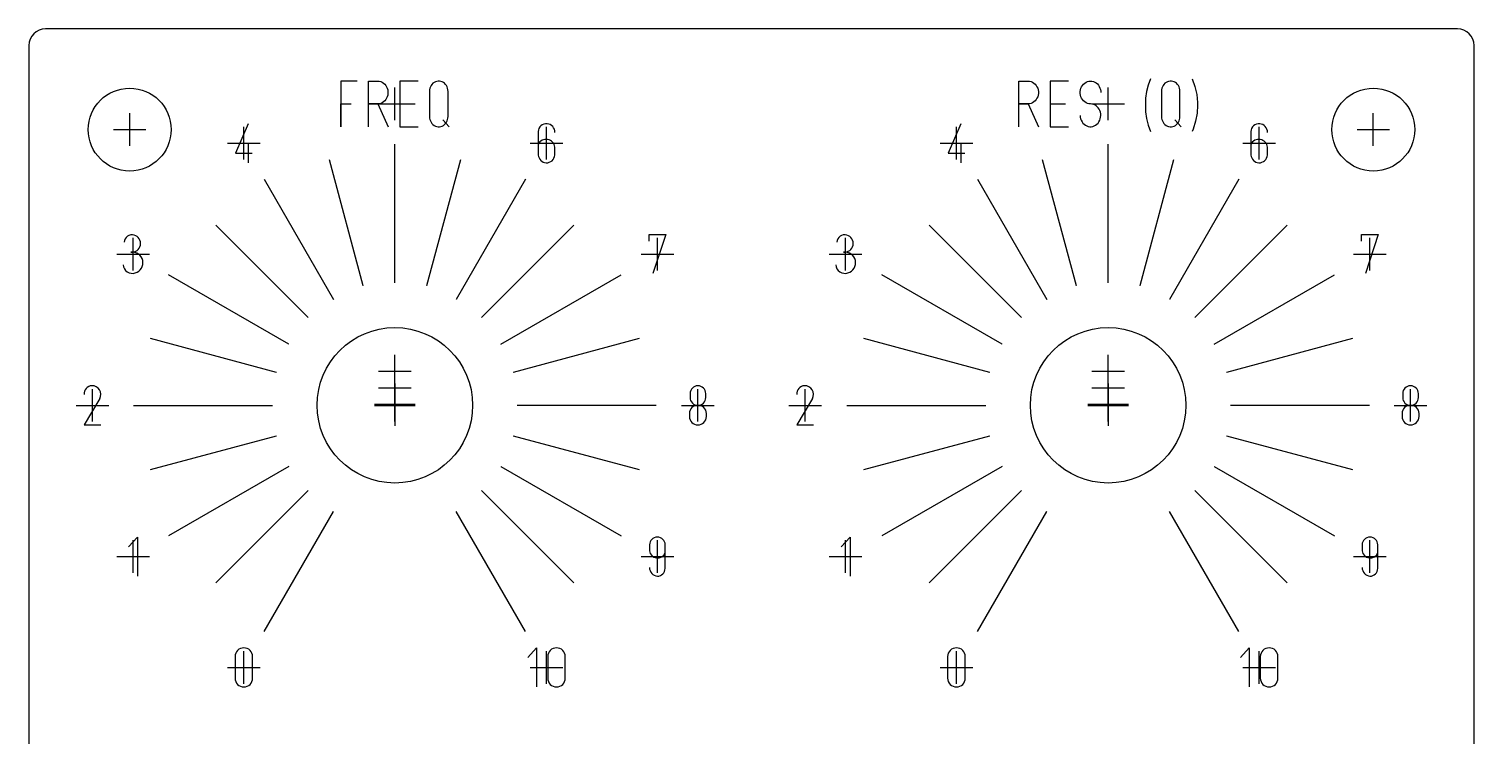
# Model space of a CAD drawing. Header units: inches. Extents: x -0.04 to 3.48, y -0.04 to 8.73.
# Drawn here: x 0 to 3.485, y 7.031 to 8.735 of the extents above; entities that cross this region are included whole.
import ezdxf

# ---------------------------------------------------------------- set-up
doc = ezdxf.new("R2010")
doc.units = ezdxf.units.IN
doc.header["$MEASUREMENT"] = 0
doc.layers.add('Gravur', color=7, linetype='CONTINUOUS')
doc.layers.add('Kontur', color=7, linetype='CONTINUOUS')

msp = doc.modelspace()

# ---------------------------------------------------------------- linework, layer by layer
at = {"layer": 'Gravur', "color": 255, "linetype": 'CONTINUOUS'}
for p, q in [((0.79161, 8.60909), (0.75193, 8.60909)), ((0.75193, 8.60909), (0.75193, 8.49886)), ((0.8189, 8.49886), (0.8189, 8.60909)), ((0.8189, 8.60909), (0.84122, 8.60909)), ((0.84122, 8.60909), (0.84488, 8.60878)), ((0.84488, 8.60878), (0.8485, 8.60787)), ((0.93874, 8.60909), (0.89409, 8.60909)), ((0.89409, 8.60909), (0.89409, 8.49886)), ((0.98339, 8.60846), (0.9802, 8.60736)), ((0.98669, 8.60902), (0.98339, 8.60846)), ((0.99004, 8.60902), (0.98669, 8.60902)), ((0.99331, 8.60846), (0.99004, 8.60902)), ((0.9965, 8.60736), (0.99331, 8.60846)), ((2.38717, 8.49886), (2.38717, 8.60909)), ((2.38717, 8.60909), (2.40949, 8.60909)), ((2.40949, 8.60909), (2.41315, 8.60878)), ((2.41315, 8.60878), (2.41677, 8.60787)), ((2.50705, 8.60909), (2.4624, 8.60909)), ((2.4624, 8.60909), (2.4624, 8.49886)), ((2.55268, 8.60787), (2.55626, 8.60878)), ((2.55626, 8.60878), (2.55996, 8.60909)), ((2.55996, 8.60909), (2.55996, 8.60909)), ((2.55996, 8.60909), (2.56358, 8.60882)), ((2.56358, 8.60882), (2.56713, 8.60795)), ((2.56713, 8.60795), (2.57047, 8.60654)), ((2.70465, 8.61461), (2.69921, 8.59941)), ((2.74846, 8.60846), (2.74528, 8.60736)), ((2.75177, 8.60902), (2.74846, 8.60846)), ((2.75508, 8.60902), (2.75177, 8.60902)), ((2.75839, 8.60846), (2.75508, 8.60902)), ((2.76157, 8.60736), (2.75839, 8.60846)), ((2.80551, 8.61461), (2.81189, 8.59618)), ((0.8485, 8.60787), (0.85197, 8.60638)), ((0.85197, 8.60638), (0.85516, 8.60429)), ((0.85516, 8.60429), (0.85807, 8.60173)), ((0.85807, 8.60173), (0.86059, 8.5987)), ((0.86059, 8.5987), (0.86268, 8.59531)), ((0.86268, 8.59531), (0.86429, 8.59161)), ((0.86429, 8.59161), (0.86535, 8.58768)), ((0.86535, 8.57539), (0.86429, 8.57146)), ((0.86535, 8.58768), (0.86594, 8.58358)), ((0.86594, 8.57949), (0.86535, 8.57539)), ((0.86594, 8.58358), (0.86594, 8.57949)), ((0.9663, 8.58799), (0.96602, 8.58429)), ((0.96602, 8.58429), (0.96602, 8.58429)), ((0.96602, 8.58429), (0.96602, 8.52366)), ((0.96705, 8.59161), (0.9663, 8.58799)), ((0.96823, 8.59504), (0.96705, 8.59161)), ((0.96988, 8.59827), (0.96823, 8.59504)), ((0.97201, 8.60118), (0.96988, 8.59827)), ((0.97445, 8.6037), (0.97201, 8.60118)), ((0.9772, 8.60579), (0.97445, 8.6037)), ((0.9802, 8.60736), (0.9772, 8.60579)), ((0.99953, 8.60579), (0.9965, 8.60736)), ((1.00228, 8.6037), (0.99953, 8.60579)), ((1.00472, 8.60118), (1.00228, 8.6037)), ((1.00681, 8.59827), (1.00472, 8.60118)), ((1.0085, 8.59504), (1.00681, 8.59827)), ((1.00969, 8.59161), (1.0085, 8.59504)), ((1.01043, 8.58799), (1.00969, 8.59161)), ((1.01067, 8.58429), (1.01043, 8.58799)), ((1.01067, 8.52366), (1.01067, 8.58429)), ((2.41677, 8.60787), (2.42024, 8.60638)), ((2.42024, 8.60638), (2.42343, 8.60429)), ((2.42343, 8.60429), (2.42634, 8.60173)), ((2.42634, 8.60173), (2.42886, 8.5987)), ((2.42886, 8.5987), (2.43094, 8.59531)), ((2.43094, 8.59531), (2.4326, 8.59161)), ((2.4326, 8.59161), (2.43366, 8.58768)), ((2.43366, 8.57539), (2.4326, 8.57146)), ((2.43366, 8.58768), (2.43421, 8.58358)), ((2.43421, 8.57949), (2.43366, 8.57539)), ((2.43421, 8.58358), (2.43421, 8.57949)), ((2.53524, 8.58358), (2.53579, 8.58768)), ((2.53524, 8.57949), (2.53524, 8.58358)), ((2.53579, 8.57539), (2.53524, 8.57949)), ((2.53579, 8.58768), (2.53685, 8.59161)), ((2.53685, 8.57146), (2.53579, 8.57539)), ((2.53685, 8.59161), (2.5385, 8.59531)), ((2.5385, 8.59531), (2.54059, 8.5987)), ((2.54059, 8.5987), (2.54311, 8.60173)), ((2.54311, 8.60173), (2.54598, 8.60429)), ((2.54598, 8.60429), (2.54917, 8.60638)), ((2.54917, 8.60638), (2.55268, 8.60787)), ((2.57047, 8.60654), (2.57366, 8.60457)), ((2.57366, 8.60457), (2.57654, 8.60213)), ((2.57654, 8.60213), (2.57906, 8.59925)), ((2.57906, 8.59925), (2.58114, 8.59598)), ((2.58114, 8.59598), (2.58283, 8.5924)), ((2.58283, 8.5924), (2.58398, 8.58858)), ((2.58398, 8.58858), (2.58461, 8.58465)), ((2.58461, 8.58465), (2.58476, 8.58154)), ((2.69528, 8.58366), (2.69299, 8.56756)), ((2.69921, 8.59941), (2.69528, 8.58366)), ((2.73134, 8.58799), (2.7311, 8.58429)), ((2.7311, 8.58429), (2.7311, 8.58429)), ((2.7311, 8.58429), (2.7311, 8.52366)), ((2.73209, 8.59161), (2.73134, 8.58799)), ((2.73331, 8.59504), (2.73209, 8.59161)), ((2.73496, 8.59827), (2.73331, 8.59504)), ((2.73705, 8.60118), (2.73496, 8.59827)), ((2.73949, 8.6037), (2.73705, 8.60118)), ((2.74228, 8.60579), (2.73949, 8.6037)), ((2.74528, 8.60736), (2.74228, 8.60579)), ((2.76461, 8.60579), (2.76157, 8.60736)), ((2.76736, 8.6037), (2.76461, 8.60579)), ((2.7698, 8.60118), (2.76736, 8.6037)), ((2.77189, 8.59827), (2.7698, 8.60118)), ((2.77354, 8.59504), (2.77189, 8.59827)), ((2.77476, 8.59161), (2.77354, 8.59504)), ((2.77551, 8.58799), (2.77476, 8.59161)), ((2.77575, 8.58429), (2.77551, 8.58799)), ((2.77575, 8.52366), (2.77575, 8.58429)), ((2.81189, 8.59618), (2.81602, 8.57693)), ((2.81602, 8.57693), (2.81783, 8.55728)), ((0.75193, 8.49886), (0.75193, 8.55398)), ((0.75193, 8.55398), (0.77673, 8.55398)), ((0.84122, 8.55398), (0.8189, 8.55398)), ((0.8189, 8.55398), (0.84122, 8.55398)), ((0.84488, 8.55429), (0.84122, 8.55398)), ((0.84122, 8.55398), (0.84122, 8.55398)), ((0.84122, 8.55398), (0.86602, 8.49886)), ((0.8485, 8.5552), (0.84488, 8.55429)), ((0.85197, 8.55669), (0.8485, 8.5552)), ((0.85516, 8.55878), (0.85197, 8.55669)), ((0.85807, 8.56134), (0.85516, 8.55878)), ((0.86059, 8.56437), (0.85807, 8.56134)), ((0.86268, 8.56776), (0.86059, 8.56437)), ((0.86429, 8.57146), (0.86268, 8.56776)), ((0.89409, 8.55398), (0.9313, 8.55398)), ((2.40949, 8.55398), (2.38717, 8.55398)), ((2.38717, 8.55398), (2.40949, 8.55398)), ((2.41315, 8.55429), (2.40949, 8.55398)), ((2.40949, 8.55398), (2.40949, 8.55398)), ((2.40949, 8.55398), (2.43429, 8.49886)), ((2.41677, 8.5552), (2.41315, 8.55429)), ((2.42024, 8.55669), (2.41677, 8.5552)), ((2.42343, 8.55878), (2.42024, 8.55669)), ((2.42634, 8.56134), (2.42343, 8.55878)), ((2.42886, 8.56437), (2.42634, 8.56134)), ((2.43094, 8.56776), (2.42886, 8.56437)), ((2.4326, 8.57146), (2.43094, 8.56776)), ((2.4624, 8.55398), (2.49961, 8.55398)), ((2.5385, 8.56776), (2.53685, 8.57146)), ((2.54059, 8.56437), (2.5385, 8.56776)), ((2.54311, 8.56134), (2.54059, 8.56437)), ((2.54598, 8.55878), (2.54311, 8.56134)), ((2.54917, 8.55669), (2.54598, 8.55878)), ((2.55268, 8.5552), (2.54917, 8.55669)), ((2.55626, 8.55429), (2.55268, 8.5552)), ((2.55996, 8.55398), (2.55626, 8.55429)), ((2.5635, 8.5537), (2.55996, 8.55398)), ((2.55996, 8.55398), (2.55996, 8.55398)), ((2.56697, 8.55291), (2.5635, 8.5537)), ((2.57028, 8.55154), (2.56697, 8.55291)), ((2.57339, 8.54965), (2.57028, 8.55154)), ((2.57626, 8.54728), (2.57339, 8.54965)), ((2.57874, 8.54453), (2.57626, 8.54728)), ((2.58087, 8.54134), (2.57874, 8.54453)), ((2.58256, 8.53787), (2.58087, 8.54134)), ((2.69299, 8.56756), (2.69224, 8.55122)), ((2.69224, 8.55122), (2.69224, 8.55122)), ((2.69224, 8.55122), (2.69295, 8.53488)), ((2.81791, 8.55122), (2.81681, 8.5315)), ((2.81783, 8.55728), (2.81791, 8.55122)), ((0.5289, 8.5063), (0.49819, 8.43543)), ((0.96602, 8.52366), (0.9663, 8.51996)), ((0.9663, 8.51996), (0.96705, 8.51634)), ((0.96705, 8.51634), (0.96823, 8.51291)), ((0.96823, 8.51291), (0.96988, 8.50969)), ((0.96988, 8.50969), (0.97201, 8.50677)), ((0.97201, 8.50677), (0.97445, 8.50425)), ((0.97445, 8.50425), (0.9772, 8.50217)), ((0.99827, 8.51539), (1.01315, 8.49886)), ((0.99953, 8.50217), (1.00228, 8.50425)), ((1.00228, 8.50425), (1.00472, 8.50677)), ((1.00472, 8.50677), (1.00681, 8.50969)), ((1.00681, 8.50969), (1.0085, 8.51291)), ((1.0085, 8.51291), (1.00969, 8.51634)), ((1.00969, 8.51634), (1.01043, 8.51996)), ((1.01043, 8.51996), (1.01067, 8.52366)), ((1.01067, 8.52366), (1.01067, 8.52366)), ((2.24736, 8.5063), (2.21665, 8.43543)), ((2.53516, 8.52642), (2.53543, 8.52232)), ((2.53543, 8.52232), (2.53626, 8.51831)), ((2.53626, 8.51831), (2.5376, 8.51445)), ((2.5376, 8.51445), (2.53949, 8.51091)), ((2.53949, 8.51091), (2.54177, 8.50768)), ((2.54177, 8.50768), (2.54453, 8.50488)), ((2.54453, 8.50488), (2.54756, 8.50256)), ((2.57236, 8.50256), (2.57539, 8.50488)), ((2.57539, 8.50488), (2.57815, 8.50768)), ((2.57815, 8.50768), (2.58043, 8.51091)), ((2.58043, 8.51091), (2.58232, 8.51445)), ((2.58232, 8.51445), (2.58366, 8.51831)), ((2.58382, 8.53421), (2.58256, 8.53787)), ((2.58366, 8.51831), (2.58449, 8.52232)), ((2.58453, 8.53035), (2.58382, 8.53421)), ((2.58449, 8.52232), (2.58476, 8.52642)), ((2.58476, 8.52642), (2.58453, 8.53035)), ((2.58476, 8.52642), (2.58476, 8.52642)), ((2.69295, 8.53488), (2.69528, 8.51878)), ((2.69528, 8.51878), (2.69921, 8.50303)), ((2.7311, 8.52366), (2.73134, 8.51996)), ((2.73134, 8.51996), (2.73209, 8.51634)), ((2.73209, 8.51634), (2.73331, 8.51291)), ((2.73331, 8.51291), (2.73496, 8.50969)), ((2.73496, 8.50969), (2.73705, 8.50677)), ((2.73705, 8.50677), (2.73949, 8.50425)), ((2.73949, 8.50425), (2.74228, 8.50217)), ((2.76335, 8.51539), (2.77823, 8.49886)), ((2.76461, 8.50217), (2.76736, 8.50425)), ((2.76736, 8.50425), (2.7698, 8.50677)), ((2.7698, 8.50677), (2.77189, 8.50969)), ((2.77189, 8.50969), (2.77354, 8.51291)), ((2.77354, 8.51291), (2.77476, 8.51634)), ((2.77476, 8.51634), (2.77551, 8.51996)), ((2.77551, 8.51996), (2.77575, 8.52366)), ((2.77575, 8.52366), (2.77575, 8.52366)), ((2.81343, 8.51209), (2.80772, 8.49339)), ((2.81681, 8.5315), (2.81343, 8.51209)), ((0.89409, 8.49886), (0.93874, 8.49886)), ((0.9772, 8.50217), (0.9802, 8.50059)), ((0.9802, 8.50059), (0.98339, 8.49949)), ((0.98339, 8.49949), (0.98669, 8.49894)), ((0.98669, 8.49894), (0.99004, 8.49894)), ((0.99004, 8.49894), (0.99331, 8.49949)), ((0.99331, 8.49949), (0.9965, 8.50059)), ((0.9965, 8.50059), (0.99953, 8.50217)), ((1.22823, 8.4874), (1.22823, 8.43071)), ((2.4624, 8.49886), (2.50705, 8.49886)), ((2.54756, 8.50256), (2.55091, 8.50075)), ((2.55091, 8.50075), (2.55445, 8.49957)), ((2.55445, 8.49957), (2.55811, 8.49894)), ((2.55811, 8.49894), (2.56181, 8.49894)), ((2.56181, 8.49894), (2.56547, 8.49957)), ((2.56547, 8.49957), (2.56902, 8.50075)), ((2.56902, 8.50075), (2.57236, 8.50256)), ((2.69921, 8.50303), (2.70465, 8.48783)), ((2.70465, 8.48783), (2.70465, 8.48783)), ((2.74228, 8.50217), (2.74528, 8.50059)), ((2.74528, 8.50059), (2.74846, 8.49949)), ((2.74846, 8.49949), (2.75177, 8.49894)), ((2.75177, 8.49894), (2.75508, 8.49894)), ((2.75508, 8.49894), (2.75839, 8.49949)), ((2.75839, 8.49949), (2.76157, 8.50059)), ((2.76157, 8.50059), (2.76461, 8.50217)), ((2.80772, 8.49339), (2.80551, 8.48783)), ((2.94669, 8.4874), (2.94669, 8.43071)), ((0.49819, 8.43543), (0.53835, 8.43543)), ((0.5289, 8.45906), (0.5289, 8.41181)), ((0.88252, 8.12205), (0.88252, 8.45669)), ((1.26839, 8.43071), (1.26839, 8.44961)), ((2.21665, 8.43543), (2.25681, 8.43543)), ((2.24736, 8.45906), (2.24736, 8.41181)), ((2.60252, 8.12205), (2.60252, 8.45669)), ((2.98685, 8.43071), (2.98685, 8.44961)), ((0.80614, 8.1152), (0.72461, 8.41945)), ((1.04047, 8.41945), (0.95894, 8.1152)), ((2.52614, 8.1152), (2.44461, 8.41945)), ((2.76047, 8.41945), (2.67894, 8.1152)), ((0.56756, 8.37228), (0.73488, 8.08248)), ((1.19744, 8.37228), (1.03016, 8.08248)), ((2.28756, 8.37228), (2.45488, 8.08248)), ((2.91744, 8.37228), (2.75016, 8.08248)), ((0.45102, 8.2615), (0.67374, 8.03878)), ((1.09134, 8.03878), (1.31406, 8.2615)), ((2.17102, 8.2615), (2.39374, 8.03878)), ((2.81134, 8.03878), (3.03406, 8.2615)), ((1.49539, 8.22256), (1.49539, 8.23909)), ((1.49539, 8.23909), (1.53555, 8.23909)), ((1.53555, 8.23909), (1.50484, 8.14461)), ((3.21386, 8.22256), (3.21386, 8.23909)), ((3.21386, 8.23909), (3.25402, 8.23909)), ((3.25402, 8.23909), (3.22331, 8.14461)), ((0.62677, 7.97441), (0.33701, 8.14169)), ((0.88252, 8.12205), (0.88252, 8.12205)), ((1.13823, 7.97441), (1.42803, 8.14173)), ((2.34677, 7.97441), (2.05701, 8.14169)), ((2.60252, 8.12205), (2.60252, 8.12205)), ((2.85823, 7.97441), (3.14803, 8.14173)), ((0.80614, 8.1152), (0.80614, 8.1152)), ((0.95894, 8.1152), (0.95894, 8.1152)), ((2.52614, 8.1152), (2.52614, 8.1152)), ((2.67894, 8.1152), (2.67894, 8.1152)), ((0.73488, 8.08248), (0.73488, 8.08248)), ((1.03016, 8.08248), (1.03012, 8.08248)), ((2.45488, 8.08248), (2.45488, 8.08248)), ((2.75016, 8.08248), (2.75012, 8.08248)), ((0.67374, 8.03878), (0.67374, 8.03878)), ((1.09134, 8.03878), (1.09134, 8.03878)), ((2.39374, 8.03878), (2.39374, 8.03878)), ((2.81134, 8.03878), (2.81134, 8.03878)), ((0.59732, 7.90638), (0.29307, 7.98791)), ((1.47201, 7.98791), (1.16776, 7.90638)), ((2.31732, 7.90638), (2.01307, 7.98791)), ((3.19201, 7.98791), (2.88776, 7.90638)), ((0.62677, 7.97441), (0.62677, 7.97441)), ((1.13823, 7.97441), (1.13823, 7.97441)), ((2.34677, 7.97441), (2.34677, 7.97441)), ((2.85823, 7.97441), (2.85823, 7.97441)), ((0.59732, 7.90638), (0.59732, 7.90638)), ((0.88256, 7.87921), (0.88256, 7.78079)), ((1.16776, 7.90638), (1.16776, 7.90638)), ((2.31732, 7.90638), (2.31732, 7.90638)), ((2.60256, 7.87921), (2.60256, 7.78079)), ((2.88776, 7.90638), (2.88776, 7.90638)), ((0.17087, 7.84339), (0.13307, 7.77961)), ((0.88252, 7.87598), (0.88252, 7.77756)), ((1.59437, 7.8552), (1.59437, 7.84575)), ((1.63217, 7.84575), (1.63217, 7.8552)), ((1.88933, 7.84339), (1.85154, 7.77961)), ((2.60252, 7.87598), (2.60252, 7.77756)), ((3.31283, 7.8552), (3.31283, 7.84575)), ((3.35063, 7.84575), (3.35063, 7.8552)), ((0.2526, 7.82677), (0.58724, 7.82677)), ((0.58724, 7.82677), (0.58724, 7.82677)), ((0.83331, 7.82677), (0.93173, 7.82677)), ((0.83335, 7.83), (0.93177, 7.83)), ((1.51244, 7.82677), (1.1778, 7.82677)), ((1.1778, 7.82677), (1.1778, 7.82677)), ((1.5928, 7.80717), (1.5928, 7.80008)), ((1.63374, 7.80008), (1.63374, 7.80717)), ((1.9726, 7.82677), (2.30724, 7.82677)), ((2.30724, 7.82677), (2.30724, 7.82677)), ((2.55331, 7.82677), (2.65173, 7.82677)), ((2.55335, 7.83), (2.65177, 7.83)), ((3.23244, 7.82677), (2.8978, 7.82677)), ((2.8978, 7.82677), (2.8978, 7.82677)), ((3.31126, 7.80717), (3.31126, 7.80008)), ((3.3522, 7.80008), (3.3522, 7.80717)), ((0.13307, 7.77961), (0.17323, 7.77961)), ((1.85154, 7.77961), (1.89169, 7.77961)), ((0.29307, 7.67205), (0.59732, 7.75358)), ((0.59732, 7.75358), (0.59732, 7.75358)), ((1.16776, 7.75358), (1.16776, 7.75358)), ((1.16776, 7.75358), (1.47201, 7.67205)), ((2.01307, 7.67205), (2.31732, 7.75358)), ((2.31732, 7.75358), (2.31732, 7.75358)), ((2.88776, 7.75358), (2.88776, 7.75358)), ((2.88776, 7.75358), (3.19201, 7.67205)), ((0.62677, 7.67913), (0.33701, 7.51181)), ((0.62677, 7.67913), (0.62677, 7.67913)), ((1.13823, 7.67909), (1.13823, 7.67909)), ((1.13823, 7.67909), (1.42803, 7.51177)), ((2.34677, 7.67913), (2.05701, 7.51181)), ((2.34677, 7.67913), (2.34677, 7.67913)), ((2.85823, 7.67909), (2.85823, 7.67909)), ((2.85823, 7.67909), (3.14803, 7.51177)), ((0.67374, 7.62118), (0.45102, 7.39846)), ((0.67374, 7.62118), (0.67374, 7.62118)), ((1.31406, 7.39846), (1.09134, 7.62118)), ((1.09134, 7.62118), (1.09134, 7.62118)), ((2.39374, 7.62118), (2.17102, 7.39846)), ((2.39374, 7.62118), (2.39374, 7.62118)), ((3.03406, 7.39846), (2.81134, 7.62118)), ((2.81134, 7.62118), (2.81134, 7.62118)), ((0.56756, 7.28126), (0.73484, 7.57102)), ((0.73484, 7.57102), (0.73488, 7.57102)), ((1.19748, 7.28126), (1.03016, 7.57102)), ((1.03016, 7.57102), (1.03016, 7.57102)), ((2.28756, 7.28126), (2.45484, 7.57102)), ((2.45484, 7.57102), (2.45488, 7.57102)), ((2.91748, 7.28126), (2.75016, 7.57102)), ((2.75016, 7.57102), (2.75016, 7.57102)), ((0.24043, 7.48547), (0.26169, 7.50909)), ((0.26169, 7.50909), (0.26169, 7.41461)), ((1.9589, 7.48547), (1.98016, 7.50909)), ((1.98016, 7.50909), (1.98016, 7.41461)), ((1.49657, 7.4902), (1.49657, 7.47602)), ((1.53437, 7.4335), (1.53437, 7.4902)), ((3.21504, 7.4902), (3.21504, 7.47602)), ((3.25283, 7.4335), (3.25283, 7.4902)), ((0.49701, 7.22063), (0.49701, 7.16866)), ((0.53953, 7.16866), (0.53953, 7.22063)), ((1.20299, 7.21827), (1.22425, 7.24189)), ((1.22425, 7.24189), (1.22425, 7.1474)), ((1.25102, 7.22063), (1.25102, 7.16866)), ((1.29354, 7.16866), (1.29354, 7.22063)), ((2.21547, 7.22063), (2.21547, 7.16866)), ((2.25799, 7.16866), (2.25799, 7.22063)), ((2.92146, 7.21827), (2.94272, 7.24189)), ((2.94272, 7.24189), (2.94272, 7.1474)), ((2.96949, 7.22063), (2.96949, 7.16866)), ((3.01201, 7.16866), (3.01201, 7.22063))]:
    msp.add_line(p, q, dxfattribs=at)
for centre, radius, start, end in [((1.24772, 8.48689), 0.01949, 84.78461, 178.49561), ((1.24752, 8.48551), 0.02087, -1.29704, 84.5904), ((2.96618, 8.48689), 0.01949, 84.78461, 178.49561), ((2.96598, 8.48551), 0.02087, -1.29704, 84.5904), ((1.24724, 8.4472), 0.02126, 6.48068, 153.48242), ((2.96571, 8.4472), 0.02126, 6.48068, 153.48242), ((1.24933, 8.43291), 0.02122, -174.03551, -95.96449), ((1.2476, 8.43268), 0.02087, -91.29704, -5.4096), ((2.9678, 8.43291), 0.02122, -174.03551, -95.96449), ((2.96606, 8.43268), 0.02087, -91.29704, -5.4096), ((0.24882, 8.21882), 0.01937, 434.80614, 175.92268), ((0.24843, 8.21732), 0.02091, 263.39742, 74.83943), ((1.96728, 8.21882), 0.01937, 434.80614, 175.92268), ((1.96689, 8.21732), 0.02091, 263.39742, 74.83943), ((0.24921, 8.17098), 0.02579, 285.86128, 97.10332), ((1.96768, 8.17098), 0.02579, 285.86128, 97.10332), ((0.24976, 8.16799), 0.02276, 185.36509, -73.41468), ((1.96823, 8.16799), 0.02276, 185.36509, -73.41468), ((0.15248, 7.85461), 0.01949, 91.50439, -174.78461), ((0.15295, 7.85354), 0.02059, 330.44533, 92.74196), ((1.61327, 7.8552), 0.0189, 0, 180), ((1.61315, 7.84563), 0.01878, 179.63965, 270.36035), ((1.61339, 7.84563), 0.01878, -90.36035, 0.36035), ((1.87094, 7.85461), 0.01949, 91.50439, -174.78461), ((1.87142, 7.85354), 0.02059, 330.44533, 92.74196), ((3.33173, 7.8552), 0.0189, 0, 180), ((3.33161, 7.84563), 0.01878, 179.63965, 270.36035), ((3.33185, 7.84563), 0.01878, -90.36035, 0.36035), ((1.61276, 7.80689), 0.01996, 88.5312, 179.20898), ((1.61378, 7.80689), 0.01996, 0.79102, 91.4688), ((3.33122, 7.80689), 0.01996, 88.5312, 179.20898), ((3.33224, 7.80689), 0.01996, 0.79102, 91.4688), ((1.61315, 7.79996), 0.02035, 179.66753, 270.33247), ((1.61339, 7.79996), 0.02035, -90.33247, 0.33247), ((3.33161, 7.79996), 0.02035, 179.66753, 270.33247), ((3.33185, 7.79996), 0.02035, -90.33247, 0.33247), ((1.51547, 7.4902), 0.0189, 0, 180), ((3.23394, 7.4902), 0.0189, 0, 180), ((1.51606, 7.47827), 0.01961, -173.43124, -20.83908), ((3.23453, 7.47827), 0.01961, -173.43124, -20.83908), ((1.51744, 7.43539), 0.02087, 178.70296, 264.5904), ((1.51476, 7.43421), 0.01961, -87.92997, -2.07003), ((3.23591, 7.43539), 0.02087, 178.70296, 264.5904), ((3.23323, 7.43421), 0.01961, -87.92997, -2.07003), ((0.51827, 7.22063), 0.02126, 0, 180), ((1.27228, 7.22063), 0.02126, 0, 180), ((2.23673, 7.22063), 0.02126, 0, 180), ((2.99075, 7.22063), 0.02126, 0, 180), ((0.51827, 7.16866), 0.02126, 180, 360), ((1.27228, 7.16866), 0.02126, 180, 360), ((2.23673, 7.16866), 0.02126, 180, 360), ((2.99075, 7.16866), 0.02126, 180, 360)]:
    msp.add_arc(centre, radius, start, end, dxfattribs=at)
at = {"layer": 'Kontur', "color": 7, "linetype": 'CONTINUOUS'}
for p, q in [((3.445, 8.735), (0.04, 8.735)), ((0, 8.695), (0, 0.04)), ((3.485, 0.04), (3.485, 8.695)), ((0.88252, 8.51461), (0.88252, 8.59335)), ((2.60252, 8.51461), (2.60252, 8.59335)), ((0.84315, 8.55398), (0.92189, 8.55398)), ((2.56315, 8.55398), (2.64189, 8.55398)), ((0.24299, 8.45264), (0.24299, 8.53138)), ((3.24201, 8.45264), (3.24201, 8.53138)), ((0.20362, 8.49201), (0.28236, 8.49201)), ((0.51827, 8.41969), (0.51827, 8.49843)), ((1.24827, 8.41969), (1.24827, 8.49843)), ((2.23673, 8.41969), (2.23673, 8.49843)), ((2.96673, 8.41969), (2.96673, 8.49843)), ((3.20264, 8.49201), (3.28138, 8.49201)), ((0.4789, 8.45906), (0.55764, 8.45906)), ((1.2089, 8.45906), (1.28764, 8.45906)), ((2.19736, 8.45906), (2.2761, 8.45906)), ((2.92736, 8.45906), (3.0061, 8.45906)), ((0.25106, 8.15248), (0.25106, 8.23122)), ((1.51547, 8.15248), (1.51547, 8.23122)), ((1.96953, 8.15248), (1.96953, 8.23122)), ((3.23394, 8.15248), (3.23394, 8.23122)), ((0.21169, 8.19185), (0.29043, 8.19185)), ((1.4761, 8.19185), (1.55484, 8.19185)), ((1.93016, 8.19185), (2.0089, 8.19185)), ((3.19457, 8.19185), (3.27331, 8.19185)), ((0.88252, 7.86957), (0.88252, 7.94831)), ((2.60252, 7.86957), (2.60252, 7.94831)), ((0.84315, 7.90894), (0.92189, 7.90894)), ((0.88252, 7.82961), (0.88252, 7.90835)), ((2.56315, 7.90894), (2.64189, 7.90894)), ((2.60252, 7.82961), (2.60252, 7.90835)), ((0.15327, 7.78748), (0.15327, 7.86622)), ((0.84315, 7.86898), (0.92189, 7.86898)), ((0.88252, 7.7876), (0.88252, 7.86634)), ((1.61327, 7.78748), (1.61327, 7.86622)), ((1.87173, 7.78748), (1.87173, 7.86622)), ((2.56315, 7.86898), (2.64189, 7.86898)), ((2.60252, 7.7876), (2.60252, 7.86634)), ((3.33173, 7.78748), (3.33173, 7.86622)), ((0.1139, 7.82685), (0.19264, 7.82685)), ((0.84315, 7.82697), (0.92189, 7.82697)), ((1.5739, 7.82685), (1.65264, 7.82685)), ((1.83236, 7.82685), (1.9111, 7.82685)), ((2.56315, 7.82697), (2.64189, 7.82697)), ((3.29236, 7.82685), (3.3711, 7.82685)), ((0.25106, 7.42248), (0.25106, 7.50122)), ((1.51547, 7.42248), (1.51547, 7.50122)), ((1.96953, 7.42248), (1.96953, 7.50122)), ((3.23394, 7.42248), (3.23394, 7.50122)), ((0.21169, 7.46185), (0.29043, 7.46185)), ((1.4761, 7.46185), (1.55484, 7.46185)), ((1.93016, 7.46185), (2.0089, 7.46185)), ((3.19457, 7.46185), (3.27331, 7.46185)), ((0.51827, 7.15528), (0.51827, 7.23402)), ((1.24827, 7.15528), (1.24827, 7.23402)), ((2.23673, 7.15528), (2.23673, 7.23402)), ((2.96673, 7.15528), (2.96673, 7.23402)), ((0.4789, 7.19465), (0.55764, 7.19465)), ((1.2089, 7.19465), (1.28764, 7.19465)), ((2.19736, 7.19465), (2.2761, 7.19465)), ((2.92736, 7.19465), (3.0061, 7.19465))]:
    msp.add_line(p, q, dxfattribs=at)
for centre, radius in [((0.24299, 8.49201), 0.1), ((3.24201, 8.49201), 0.1), ((0.88252, 7.82697), 0.18748), ((2.60252, 7.82697), 0.18748)]:
    msp.add_circle(centre, radius, dxfattribs=at)
for centre, start, end in [((0.04, 8.695), 90, 180), ((3.445, 8.695), 0, 90)]:
    msp.add_arc(centre, 0.04, start, end, dxfattribs=at)

doc.saveas('drawing.dxf')
